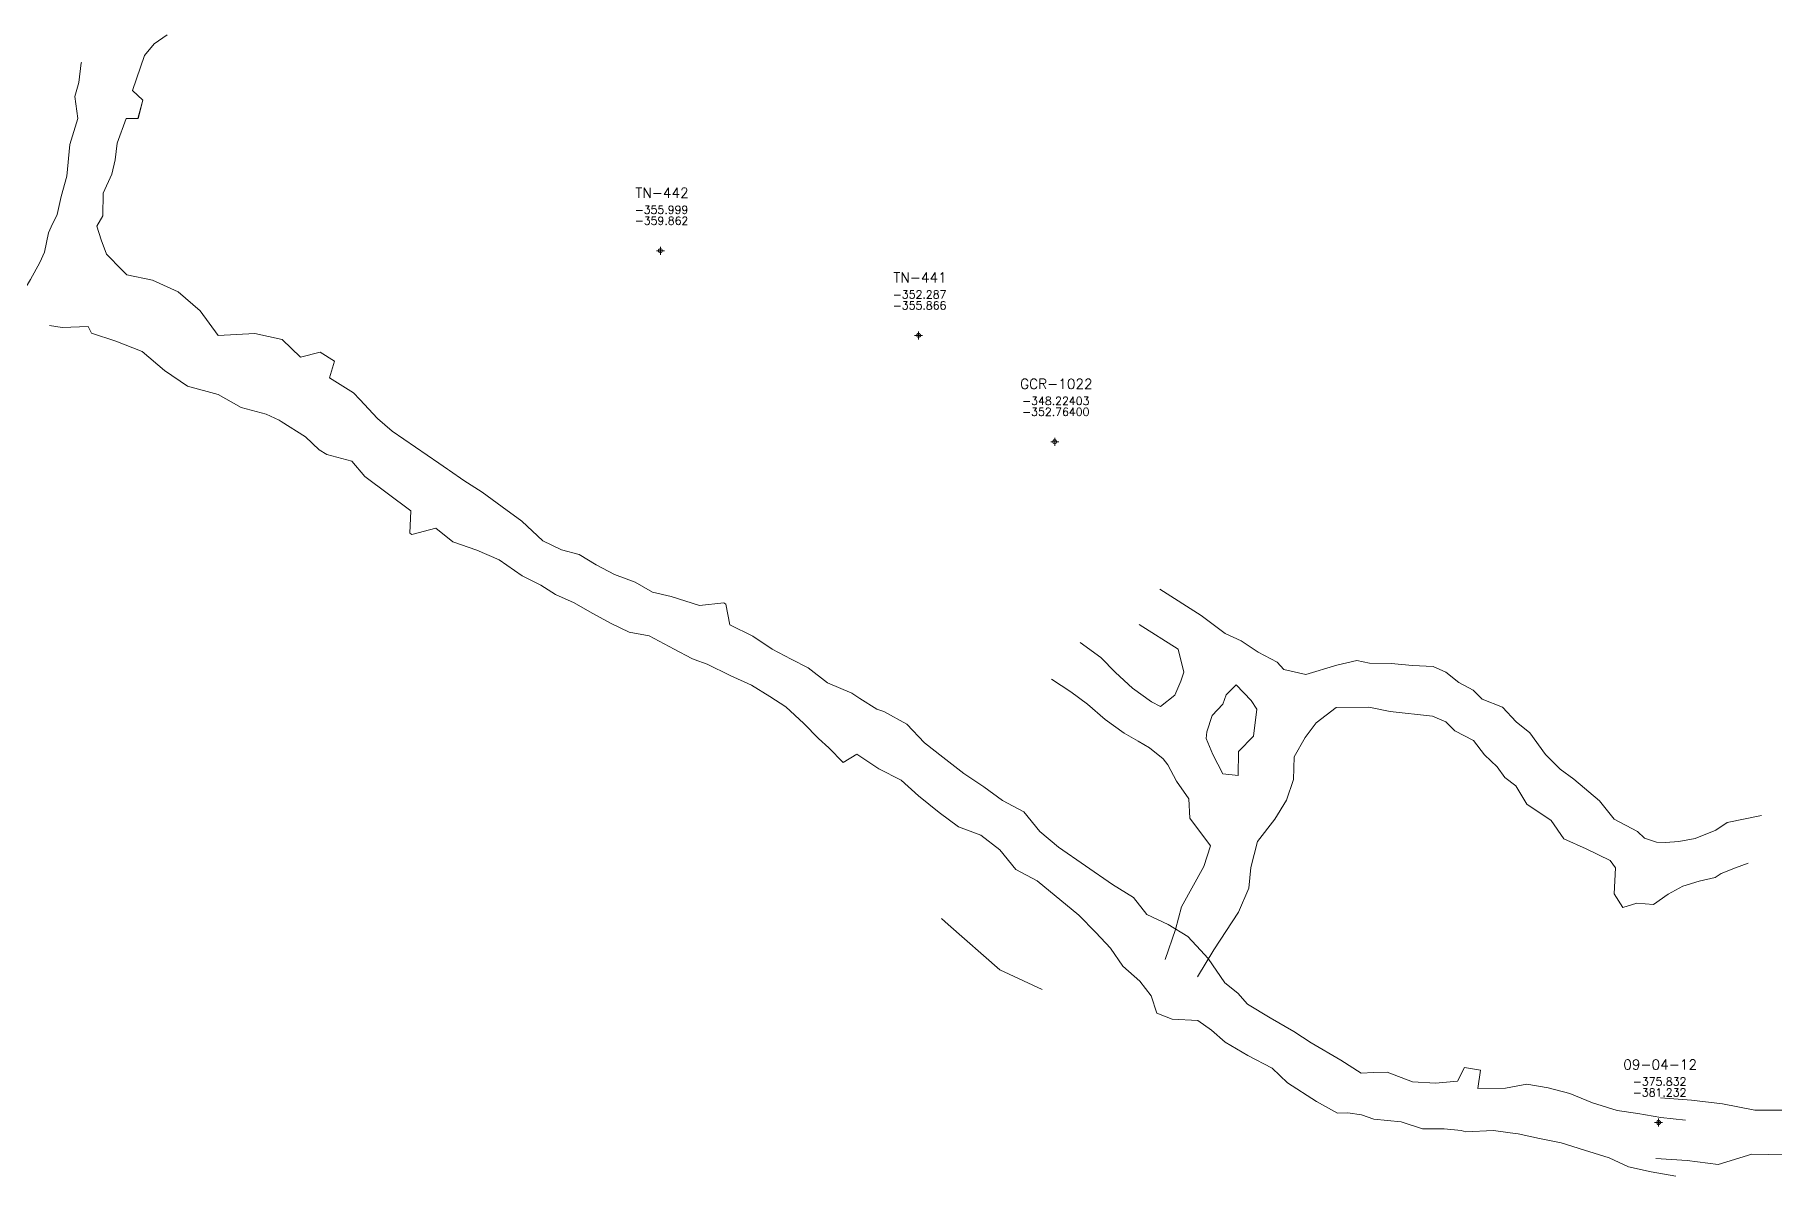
# Model space of a CAD drawing. Extents: x 0 to 99091, y -1812 to 13278.
# Drawn here: x 10781.9 to 10999.3, y 9741 to 9885.3 of the extents above; entities that cross this region are included whole.
import ezdxf
from ezdxf.enums import TextEntityAlignment as Align

# ---------------------------------------------------------------- set-up
doc = ezdxf.new("R2010")
doc.units = 0
doc.header["$MEASUREMENT"] = 0
doc.header["$PDMODE"] = 34
doc.header["$PDSIZE"] = 0.5
for name, color, linetype in [('F-440-7632-E-SCR', 1, 'Continuous'), ('F-450-7463-W-SCR', 4, 'Continuous'), ('F-450-7463-W-SCR-FIC', 4, 'Continuous'), ('F-450-7785-E-SCR', 1, 'Continuous'), ('F-450-7820-W-FI2', 7, 'Continuous'), ('MARGEN', 7, 'Continuous')]:
    doc.layers.add(name, color=color, linetype=linetype)
doc.styles.add('ROMAND', font='ROMAND.SHX')
doc.styles.add('ROMANS', font='ROMANS.SHX', dxfattribs={"width": 2.5})

# ---------------------------------------------------------------- blocks, each defined once
blk = doc.blocks.new('F2')
at = {"lineweight": 0}
blk.add_point((0, 0), dxfattribs=at)
at = {"lineweight": 0, "style": 'ROMAND'}
for tag, height, p in [('NOMBRE', 1.25, (0.2, 6.62)), ('CIELO', 1, (0.14, 4.62)), ('PISO', 1, (0.14, 3.25))]:
    blk.add_attdef(tag, text='', height=height, dxfattribs=at).set_placement(p, align=Align.CENTER)
at = {"lineweight": 0, "style": 'ROMANS', "flags": 1}
for tag, p in [('MINA', (-0.07, -3.26)), ('LOCALIZACION', (-0.07, -4.93)), ('ESTRUCTURA', (-0.07, -6.62)), ('NIVEL', (-0.07, -8.29)), ('FECHA', (-0.07, -11.79)), ('OBRA', (-0.07, -10.12)), ('ATRAS', (-0.07, -13.48)), ('TOPOGRAFO', (2.67, -15.3))]:
    blk.add_attdef(tag, text='', height=1.25, dxfattribs=at).set_placement(p, align=Align.CENTER)

msp = doc.modelspace()

# ---------------------------------------------------------------- linework, layer by layer
at = {"layer": 'F-440-7632-E-SCR', "color": 1, "linetype": 'Continuous', "lineweight": 0, "flags": 128}
for points, elevation in [([(10927.68187, 9812.7016), (10922.50394, 9816.00151)], -380.28196), ([(10927.68187, 9812.7016), (10922.50399, 9816.00151)], -384.48196), ([(10924.82665, 9808.47575), (10919.95043, 9811.57629)], -384.48196), ([(10924.82665, 9808.47575), (10919.95052, 9811.57622)], -380.28196), ([(10915.15497, 9807.45434), (10912.55543, 9809.31723)], -379.60734), ([(10915.15497, 9807.45434), (10912.55552, 9809.31707)], -383.90734), ([(10997.727, 9787.72304), (10993.43678, 9786.81435), (10992.02055, 9785.85584), (10989.43467, 9784.84419), (10987.38465, 9784.47329), (10985.71028, 9784.32022), (10984.60491, 9784.37542), (10983.08504, 9784.8722), (10982.24054, 9785.71183), (10979.29396, 9787.24613), (10977.45616, 9789.52239), (10974.25854, 9792.26214), (10972.53848, 9793.48558), (10970.73394, 9795.34176), (10968.76978, 9798.04029), (10967.04661, 9799.40477), (10965.33613, 9801.24475), (10962.80225, 9802.24189), (10961.67001, 9803.35061), (10959.9118, 9804.33898), (10958.27469, 9805.61908), (10956.6784, 9806.31877), (10954.09529, 9806.45867), (10951.41432, 9806.70008), (10948.73026, 9806.74153), (10947.14434, 9807.06605), (10944.64984, 9806.50449), (10940.75931, 9805.34826), (10938.01226, 9805.96319), (10938.01226, 9805.96319)], -388.48004), ([(10911.40255, 9803.16373), (10908.963, 9804.7427)], -379.60734), ([(10911.40255, 9803.16373), (10908.963, 9804.7427)], -383.90734), ([(10996.05764, 9781.75262), (10994.45749, 9781.14932), (10992.67991, 9780.45414), (10991.9311, 9779.94339), (10989.92648, 9779.48338), (10987.87836, 9778.88899), (10986.05719, 9777.84907), (10984.23792, 9776.58566), (10982.13872, 9776.75084), (10980.37598, 9776.18959), (10979.29728, 9777.91095), (10979.48025, 9781.16989), (10978.81621, 9782.06847), (10975.80115, 9783.52991), (10973.00454, 9784.78603), (10971.44936, 9787.07114), (10968.40119, 9789.14015), (10967.01038, 9791.43086), (10965.6475, 9792.45231), (10964.70145, 9793.76728), (10963.11619, 9795.2766), (10961.7437, 9797.08007), (10959.40578, 9798.30438), (10958.27354, 9799.41311), (10956.58268, 9800.11951), (10951.32169, 9800.7008), (10948.64535, 9801.24218), (10944.56802, 9801.20513), (10942.0494, 9799.30492), (10940.66882, 9797.46319), (10939.31717, 9795.03443), (10939.21366, 9792.1915), (10938.35246, 9789.62383), (10936.91174, 9787.24052), (10934.72192, 9784.47294), (10933.87894, 9781.20501), (10933.63449, 9778.63087), (10932.35076, 9775.59904), (10929.2828, 9770.9306), (10927.22992, 9767.52179)], -388.30044), ([(10934.65319, 9800.99161), (10934.24001, 9797.62527), (10932.35504, 9795.69141), (10932.2955, 9792.71466)], -388.48004), ([(10909.84405, 9783.76432), (10916.60408, 9779.09519)], -380.65894), ([(10909.84405, 9783.76432), (10916.60408, 9779.09519)], -375.65894), ([(10928.85441, 9783.8965), (10928.02223, 9781.31153), (10925.21722, 9776.29528), (10924.49091, 9773.46092), (10923.17504, 9769.69387)], -388.48004), ([(10912.4146, 9775.23019), (10907.1791, 9779.53371)], -381.54719), ([(10912.4146, 9775.23019), (10907.1791, 9779.53371)], -377.24719)]:
    msp.add_lwpolyline(points, dxfattribs=dict(at, elevation=elevation))
at = {"layer": 'F-440-7632-E-SCR', "color": 1, "linetype": 'Continuous', "lineweight": 0}
for points in [[(10927.68187, 9812.7016, -380.28196), (10930.6763, 9810.43702, -380.90251), (10932.69868, 9809.55333, -381.06178), (10934.82411, 9808.11728, -380.28636), (10937.19924, 9806.87456, -379.72728), (10938.01226, 9805.96319, -380.02324)], [(10927.68187, 9812.7016, -384.48196), (10930.6763, 9810.43702, -385.00251), (10932.69868, 9809.55333, -385.06178), (10934.82411, 9808.11728, -384.98636), (10937.19924, 9806.87456, -385.12728), (10938.01226, 9805.96319, -384.92324)], [(10915.15497, 9807.45434, -379.60734), (10916.98042, 9805.59218, -379.59723), (10919.09751, 9803.6078, -379.28596), (10921.47793, 9801.92451, -379.27468), (10922.60992, 9801.31305, -379.30544)], [(10915.15497, 9807.45434, -383.90734), (10916.98042, 9805.59218, -383.89723), (10919.09751, 9803.6078, -383.68596), (10921.47793, 9801.92451, -383.77468), (10922.60992, 9801.31305, -383.70544)], [(10924.82665, 9808.47575, -384.48196), (10925.52295, 9805.64037, -383.58569)], [(10924.82665, 9808.47575, -380.28196), (10925.52295, 9805.64037, -378.78569)], [(10925.52295, 9805.64037, -378.78569), (10925.12802, 9804.49153, -379.02102), (10924.40013, 9802.7281, -379.11862), (10922.60992, 9801.31305, -379.30544)], [(10925.52295, 9805.64037, -383.58569), (10925.12802, 9804.49153, -383.72102), (10924.40013, 9802.7281, -383.61862), (10922.60992, 9801.31305, -383.70544)], [(10911.40255, 9803.16373, -379.60734), (10913.49133, 9801.60266, -379.59723), (10915.67425, 9799.69355, -379.28596), (10918.05468, 9798.01026, -379.27468), (10919.82347, 9796.99473, -379.35691), (10921.22534, 9796.16725, -379.46069), (10922.94719, 9794.79424, -379.35213)], [(10911.40255, 9803.16373, -383.90734), (10913.49133, 9801.60266, -383.89723), (10915.67425, 9799.69355, -383.68596), (10918.05468, 9798.01026, -383.77468), (10919.82347, 9796.99473, -383.76691), (10921.22534, 9796.16725, -383.86069), (10922.94719, 9794.79424, -383.65213)], [(10930.7985, 9802.7823, -378.78569), (10930.40356, 9801.63345, -379.02102), (10929.06019, 9800.20346, -379.11862), (10928.41302, 9798.16917, -379.30544), (10928.29627, 9797.32388, -379.16232)], [(10930.7985, 9802.7823, -383.58569), (10930.40356, 9801.63345, -383.72102), (10929.06019, 9800.20346, -383.61862), (10928.41302, 9798.16917, -383.70544), (10928.29627, 9797.32388, -383.78232)], [(10930.7985, 9802.7823, -383.58569), (10932.08087, 9804.05715, -384.98636), (10933.95214, 9802.0687, -385.12728), (10934.65319, 9800.99161, -384.92324)], [(10930.7985, 9802.7823, -378.78569), (10932.08087, 9804.05715, -380.28636), (10933.95214, 9802.0687, -379.72728), (10934.65319, 9800.99161, -380.02324)], [(10928.29627, 9797.32388, -379.16232), (10929.13853, 9795.30978, -378.66904), (10930.40929, 9792.89711, -378.8499), (10932.2955, 9792.71466, -388.48004)], [(10928.29627, 9797.32388, -383.78232), (10929.13853, 9795.30978, -383.56904), (10930.40929, 9792.89711, -383.6499), (10932.29545, 9792.71465, -383.56164), (10932.2955, 9792.71461, -383.56163)], [(10922.94719, 9794.79424, -383.65213), (10923.50482, 9794.03269, -383.57054), (10924.62019, 9792.00152, -383.56904), (10926.133, 9789.76608, -383.6499), (10926.26447, 9787.38597, -383.56164), (10928.85441, 9783.8965, -388.48004)], [(10922.94719, 9794.79424, -379.35213), (10923.50482, 9794.03269, -379.37054), (10924.62019, 9792.00152, -378.66904), (10926.133, 9789.76608, -378.8499), (10926.26447, 9787.38597, -378.76164), (10928.85435, 9783.89631, -378.70431)], [(10916.60408, 9779.09519, -377.24719), (10919.22599, 9777.43297, -376.89587), (10920.90951, 9775.31315, -377.14967), (10923.54853, 9774.07483, -376.60348), (10926.03484, 9772.55959, -376.55558), (10927.59418, 9770.86934, -376.61623), (10928.54333, 9769.84049, -375.99228)], [(10916.60408, 9779.09519, -381.54719), (10919.22599, 9777.43297, -381.59587), (10920.90951, 9775.31315, -381.64967), (10923.54853, 9774.07483, -381.60348), (10926.03484, 9772.55959, -381.55558), (10927.59418, 9770.86934, -381.51623), (10928.54333, 9769.84049, -381.29228)], [(10912.4146, 9775.23019, -377.24719), (10914.52201, 9773.09333, -376.89587), (10916.35253, 9771.10912, -377.14967), (10917.88905, 9768.85369, -376.60348), (10920.00786, 9766.99942, -376.55558), (10921.42019, 9765.17356, -376.61623), (10922.1607, 9763.00285, -375.99228)], [(10912.4146, 9775.23019, -381.54719), (10914.52201, 9773.09333, -381.59587), (10916.35253, 9771.10912, -381.64967), (10917.88905, 9768.85369, -381.60348), (10920.00786, 9766.99942, -381.55558), (10921.42019, 9765.17356, -381.51623), (10922.1607, 9763.00285, -381.49228)], [(10933.47674, 9764.09844, -375.82011), (10933.47674, 9764.09844, -375.82011), (10932.2817, 9765.49263, -375.76507), (10930.62961, 9766.79227, -375.60435), (10928.54333, 9769.84049, -375.99228), (10928.54333, 9769.84049, -375.99228)], [(10933.47674, 9764.09844, -381.22011), (10933.47674, 9764.09844, -381.22011), (10932.2817, 9765.49263, -381.36507), (10930.62961, 9766.79227, -381.30435), (10928.54333, 9769.84049, -381.29228), (10928.54333, 9769.84049, -381.29228)], [(10949.24207, 9755.58636, -377.1114), (10949.24207, 9755.58636, -377.1114), (10947.67834, 9755.50109, -377.61978), (10945.14419, 9757.10985, -376.61984), (10941.43917, 9759.29223, -376.81993), (10939.24968, 9760.69798, -377.41998), (10936.32012, 9762.42358, -376.62004), (10933.47674, 9764.09844, -375.82011)], [(10949.24207, 9755.58636, -381.4114), (10949.24207, 9755.58636, -381.4114), (10947.67834, 9755.50109, -381.71978), (10945.14419, 9757.10985, -381.61984), (10941.43917, 9759.29223, -381.61993), (10939.24968, 9760.69798, -381.21998), (10936.32012, 9762.42358, -381.32004), (10933.47674, 9764.09844, -381.22011)], [(10930.68531, 9759.35946, -375.82011), (10930.68531, 9759.35946, -375.82011), (10928.97461, 9760.85009, -375.76507), (10927.2645, 9762.06828, -375.60435), (10924.07947, 9762.24991, -375.85486), (10922.1607, 9763.00285, -375.99228)], [(10930.68531, 9759.35946, -381.22011), (10930.68531, 9759.35946, -381.22011), (10928.97461, 9760.85009, -381.36507), (10927.2645, 9762.06828, -381.30435), (10924.07947, 9762.24991, -381.55486), (10922.1607, 9763.00285, -381.49228)], [(10947.7425, 9750.29473, -377.1114), (10946.03773, 9750.54847, -377.31976), (10944.73466, 9750.50362, -377.61978), (10942.099, 9751.94005, -376.61984), (10938.49549, 9754.29476, -376.81993), (10936.55976, 9756.13132, -377.41998), (10933.5287, 9757.6846, -376.62004), (10930.68531, 9759.35946, -375.82011)], [(10947.7425, 9750.29473, -381.4114), (10946.03773, 9750.54847, -381.71976), (10944.73466, 9750.50362, -381.71978), (10942.099, 9751.94005, -381.61984), (10938.49549, 9754.29476, -381.61993), (10936.55976, 9756.13132, -381.21998), (10933.5287, 9757.6846, -381.32004), (10930.68531, 9759.35946, -381.22011)], [(10968.39835, 9754.11589, -376.68628), (10968.39835, 9754.11589, -376.68628), (10968.39835, 9754.11589, -376.68628), (10965.71906, 9753.6194, -376.61132), (10962.27357, 9753.55643, -377.09061), (10962.61222, 9755.85103, -377.07963), (10960.59195, 9756.1913, -377.06866), (10959.73213, 9754.48451, -376.89184), (10956.95966, 9754.23081, -377.39673), (10954.10395, 9754.41645, -377.2943), (10950.91675, 9755.63147, -377.26993), (10949.24207, 9755.58636, -377.1114)], [(10968.39835, 9754.11589, -381.68628), (10968.39835, 9754.11589, -381.68628), (10968.39835, 9754.11589, -381.68628), (10965.71906, 9753.6194, -382.51132), (10962.27357, 9753.55643, -382.09061), (10962.61222, 9755.85103, -382.07963), (10960.59195, 9756.19128, -382.06866), (10959.73213, 9754.48451, -381.99184), (10956.95966, 9754.23081, -381.89673), (10954.10395, 9754.41645, -381.6943), (10950.91675, 9755.63147, -381.66993), (10949.24207, 9755.58636, -381.4114)], [(10988.22168, 9749.62985, -376.1542), (10985.13364, 9749.96749, -375.8591), (10982.2771, 9750.46763, -376.56368), (10979.69881, 9750.81754, -375.66779), (10976.61575, 9751.76343, -376.37285), (10973.78143, 9752.97033, -376.67759), (10971.05788, 9753.65024, -376.78202), (10968.39835, 9754.11589, -376.68628), (10968.39835, 9754.11589, -376.68628), (10968.39835, 9754.11589, -376.68628)], [(10988.22168, 9749.62985, -381.5542), (10985.13364, 9749.96749, -381.4591), (10982.2771, 9750.46763, -381.46368), (10979.69881, 9750.81754, -381.46779), (10976.61575, 9751.76343, -381.37285), (10973.78143, 9752.97033, -381.47759), (10971.05788, 9753.65024, -381.38202), (10968.39835, 9754.11589, -381.68628), (10968.39835, 9754.11589, -381.68628), (10968.39835, 9754.11589, -381.68628)], [(10967.31182, 9747.91029, -376.68628), (10967.31182, 9747.91029, -376.68628), (10966.32038, 9748.04423, -376.18814), (10964.21949, 9748.32778, -376.61132), (10960.74673, 9748.16859, -377.09061), (10960.45829, 9748.25033, -377.07963), (10960.16985, 9748.33207, -377.06866), (10958.0417, 9748.51941, -376.89184), (10955.35103, 9748.55434, -377.39673), (10952.68618, 9749.41346, -377.2943), (10949.25359, 9749.76258, -377.26993), (10947.7425, 9750.29473, -377.1114)], [(10967.31182, 9747.91029, -381.68628), (10967.31182, 9747.91029, -381.68628), (10966.32038, 9748.04423, -382.48814), (10964.21949, 9748.32778, -382.51132), (10960.74673, 9748.16859, -382.09061), (10960.45829, 9748.25033, -382.07963), (10960.16985, 9748.33207, -382.06866), (10958.0417, 9748.51941, -381.99184), (10955.35103, 9748.55434, -381.89673), (10952.68618, 9749.41346, -381.6943), (10949.25359, 9749.76258, -381.66993), (10947.7425, 9750.29473, -381.4114)], [(10986.99718, 9742.63624, -376.1542), (10983.94363, 9743.17088, -375.8591), (10981.10434, 9743.76953, -376.56368), (10978.66403, 9744.90744, -375.66779), (10975.58097, 9745.85333, -376.37285), (10972.69491, 9746.76473, -376.67759), (10969.95411, 9747.34613, -376.78202), (10967.31182, 9747.91029, -376.68628), (10967.31182, 9747.91029, -376.68628), (10967.31182, 9747.91029, -376.68628)], [(10986.99718, 9742.63624, -381.5542), (10983.94363, 9743.17088, -381.4591), (10981.10434, 9743.76953, -381.46368), (10978.66403, 9744.90744, -381.46779), (10975.58097, 9745.85333, -381.37285), (10972.69491, 9746.76473, -381.47759), (10969.95411, 9747.34613, -381.38202), (10967.31182, 9747.91029, -381.68628), (10967.31182, 9747.91029, -381.68628), (10967.31182, 9747.91029, -381.68628)]]:
    msp.add_polyline3d(points, dxfattribs=at)
at = {"layer": 'F-450-7463-W-SCR', "linetype": 'Continuous', "lineweight": 0}
for points in [[(10985.07599, 9752.41651, -375.83201), (10988.9659, 9752.13628, -376.1381), (10992.84145, 9751.65657, -376.24419), (10996.89492, 9750.86326, -376.45059), (11001.00587, 9750.86788, -376.55699), (11004.89031, 9753.29504, -376.16277), (11008.2887, 9753.15048, -376.36807), (11012.59828, 9751.73716, -376.67494), (11016.38846, 9751.46412, -376.88088), (11021.39708, 9751.40407, -376.88868), (11026.07774, 9750.96661, -377.09602), (11031.44941, 9750.37912, -377.30445), (11035.71673, 9749.77092, -376.91116), (11038.90845, 9749.54099, -376.91616), (11042.41292, 9748.08542, -377.22178), (11046.36665, 9747.29929, -377.72802), (11049.56556, 9747.1691, -377.33302), (11052.92802, 9746.52583, -376.53832), (11055.90675, 9747.51435, -376.94285)], [(10985.07599, 9752.41651, -381.23201), (10988.9659, 9752.13628, -381.4381), (10992.84145, 9751.65657, -381.44419), (10996.89492, 9750.86326, -381.25059), (11001.00587, 9750.86788, -381.45699), (11004.89031, 9753.29504, -381.16277), (11008.2887, 9753.15048, -381.06807), (11012.59828, 9751.73716, -381.17494), (11016.38846, 9751.46412, -381.28088), (11021.39708, 9751.40407, -381.28868), (11026.07774, 9750.96661, -381.49602), (11031.44941, 9750.37912, -381.50445), (11035.71673, 9749.77092, -381.81116), (11038.90845, 9749.54099, -381.61616), (11042.41292, 9748.08542, -381.72178), (11046.36665, 9747.29929, -381.92802), (11049.56556, 9747.1691, -381.83302), (11052.92802, 9746.52583, -381.63832), (11055.90675, 9747.51435, -381.54285)], [(10984.5299, 9744.83616, -375.83201), (10988.41981, 9744.55592, -376.1381), (10992.29536, 9744.07621, -376.24419), (10996.49972, 9745.37747, -376.45059), (11000.60349, 9745.28235, -376.55699), (11004.32266, 9745.41546, -376.16277), (11007.68513, 9744.77219, -376.36807), (11012.17434, 9745.85241, -376.67494), (11015.93577, 9745.1804, -376.88088), (11020.90129, 9744.52191, -376.88868), (11025.63943, 9744.88238, -377.09602), (11031.05421, 9744.89334, -377.30445), (11035.29998, 9743.98591, -376.91116), (11038.40548, 9742.55908, -376.91616), (11041.95305, 9741.70196, -377.22178), (11045.91397, 9741.01558, -377.72802), (11049.12006, 9740.98513, -377.33302), (11052.53283, 9741.04005, -376.53832), (11055.4397, 9741.03115, -376.94285)], [(10984.5299, 9744.83616, -381.23201), (10988.41981, 9744.55592, -381.4381), (10992.29536, 9744.07621, -381.44419), (10996.49972, 9745.37747, -381.25059), (11000.60349, 9745.28235, -381.45699), (11004.32266, 9745.41546, -381.16277), (11007.68513, 9744.77219, -381.06807), (11012.17434, 9745.85241, -381.17494), (11015.93577, 9745.1804, -381.28088), (11020.90129, 9744.52191, -381.28868), (11025.63943, 9744.88238, -381.49602), (11031.05421, 9744.89334, -381.50445), (11035.29998, 9743.98591, -381.81116), (11038.40548, 9742.55908, -381.61616), (11041.95305, 9741.70196, -381.72178), (11045.91397, 9741.01558, -381.92802), (11049.12006, 9740.98513, -381.83302), (11052.53283, 9741.04005, -381.63832), (11055.4397, 9741.03115, -381.54285)]]:
    msp.add_polyline3d(points, dxfattribs=at)
at = {"layer": 'F-450-7785-E-SCR', "color": 1, "linetype": 'Continuous', "lineweight": 0, "flags": 128}
for points, elevation in [([(10794.13328, 9878.3331), (10795.60604, 9882.72487), (10795.60604, 9882.72487), (10796.81287, 9884.186), (10798.44207, 9885.29957), (10798.44207, 9885.29957)], -379.26484), ([(10794.13328, 9878.3331), (10795.60604, 9882.72499), (10796.81271, 9884.18583), (10798.44185, 9885.29953)], -375.66484)]:
    msp.add_lwpolyline(points, dxfattribs=dict(at, elevation=elevation))
at = {"layer": 'F-450-7785-E-SCR', "color": 1, "linetype": 'Continuous', "lineweight": 0}
for points in [[(10783.12494, 9858.11185, -373.93043), (10783.64288, 9860.55526, -377.58183), (10783.94931, 9861.29317, -377.44188), (10784.69282, 9862.82287, -377.05696), (10785.20438, 9865.09776, -376.84208), (10785.9232, 9867.61101, -376.31221), (10786.27048, 9871.57628, -376.02241), (10787.29573, 9874.82744, -375.25258), (10786.92206, 9877.57807, -375.1327), (10787.3119, 9879.03835, -374.95778), (10787.42681, 9879.31506, -374.94279), (10787.69961, 9881.79724, -375.22292), (10787.73791, 9881.88948, -375.21792)], [(10783.12494, 9858.11185, -379.03043), (10783.64288, 9860.55526, -380.38183), (10783.94931, 9861.29317, -380.84188), (10784.69282, 9862.82287, -381.25696), (10785.20438, 9865.09776, -381.14208), (10785.9232, 9867.61101, -380.81221), (10786.27048, 9871.57628, -380.32241), (10787.29573, 9874.82744, -379.95258), (10786.92206, 9877.57807, -379.9327), (10787.3119, 9879.03835, -379.85778), (10787.42681, 9879.31506, -379.84279), (10787.69961, 9881.79724, -379.62292), (10787.73791, 9881.88948, -379.61792)], [(10790.20498, 9859.66199, -374.01227), (10790.20498, 9859.66199, -374.01227), (10789.68313, 9861.36494, -374.41157), (10790.39656, 9862.68658, -374.57688), (10790.47488, 9865.50634, -374.49009), (10791.55382, 9867.8692, -374.8033), (10791.93692, 9869.67117, -374.78167), (10792.22109, 9871.73797, -375.16876), (10793.33123, 9874.81424, -375.08632), (10794.82247, 9874.83332, -375.4734), (10795.39607, 9877.12449, -375.48647), (10794.13328, 9878.3331, -375.66484)], [(10790.20498, 9859.66199, -379.21227), (10790.20498, 9859.66199, -379.21227), (10789.68313, 9861.36494, -379.41157), (10790.39656, 9862.68658, -379.37688), (10790.47488, 9865.50634, -379.39009), (10791.55382, 9867.8692, -379.3033), (10791.93692, 9869.67117, -379.28167), (10792.22109, 9871.73797, -379.06876), (10793.35032, 9874.81424, -379.38632), (10794.80338, 9874.83332, -379.2734), (10795.41516, 9877.12449, -379.28647), (10794.13328, 9878.3331, -379.26484)], [(10832.40816, 9831.7451, -375.07121), (10826.57202, 9835.74265, -374.97845), (10824.72371, 9837.32455, -374.9417), (10822.53429, 9839.69608, -374.79422), (10821.7474, 9840.52102, -374.47738), (10818.73331, 9842.40691, -373.94215), (10819.34966, 9844.48458, -374.48702), (10817.57513, 9845.60661, -374.48243), (10815.10432, 9844.99478, -374.85486), (10812.81161, 9847.19505, -375.10738), (10809.41801, 9847.95725, -375.55685), (10804.82161, 9847.69319, -375.29865), (10802.59958, 9850.78507, -374.74505), (10799.82711, 9853.15791, -374.68992), (10796.6238, 9854.6228, -374.33632), (10793.40145, 9855.28172, -374.28884), (10792.81977, 9855.8661, -374.47659), (10790.86954, 9857.85981, -374.03524), (10790.20498, 9859.66199, -374.01227)], [(10832.40816, 9831.7451, -379.57121), (10826.57202, 9835.74265, -379.67845), (10824.72371, 9837.32455, -379.6417), (10822.53429, 9839.69608, -379.69422), (10821.7474, 9840.52102, -379.67738), (10818.73304, 9842.40633, -379.74215), (10819.34977, 9844.48454, -379.68702), (10817.57513, 9845.60661, -379.68243), (10815.10432, 9844.99478, -379.85486), (10812.81161, 9847.19505, -379.90738), (10809.41801, 9847.95725, -379.85685), (10804.82161, 9847.69319, -379.59865), (10802.59958, 9850.78507, -379.54505), (10799.82711, 9853.15791, -379.38992), (10796.6238, 9854.6228, -379.33632), (10793.40145, 9855.28172, -379.28884), (10792.81977, 9855.8661, -379.27659), (10790.86954, 9857.85981, -379.23524), (10790.20498, 9859.66199, -379.21227)], [(10779.15715, 9849.9943, -372.98479), (10779.50719, 9851.46652, -373.3924), (10780.53884, 9853.32005, -373.90305), (10781.39155, 9854.70671, -374.01116), (10782.53055, 9856.84037, -373.52333), (10783.12494, 9858.11185, -373.93043)], [(10779.15715, 9849.9943, -378.58479), (10779.50719, 9851.46652, -378.5924), (10780.53884, 9853.32005, -379.20305), (10781.39155, 9854.70671, -379.21116), (10782.53055, 9856.84037, -379.12333), (10783.12494, 9858.11185, -379.03043)], [(10828.91936, 9825.79209, -375.07121), (10823.16335, 9830.09102, -374.97845), (10821.52162, 9832.01544, -374.9417), (10818.40256, 9832.84562, -374.79422), (10817.46073, 9833.41366, -374.47738), (10815.74969, 9835.02955, -373.94215), (10812.71899, 9836.97424, -374.48702), (10812.46213, 9837.12916, -374.48243), (10810.81766, 9837.88742, -374.85486), (10807.6986, 9838.7176, -375.10738), (10804.82147, 9840.33611, -375.55685), (10800.99976, 9841.35651, -375.29865), (10798.10633, 9843.33519, -374.74505), (10795.33386, 9845.70803, -374.68992), (10792.02726, 9847.00166, -374.33632), (10789.01149, 9848.0031, -374.28884), (10788.58475, 9848.84438, -374.47659), (10785.34336, 9848.69732, -374.03524), (10783.74917, 9848.95814, -374.01227)], [(10828.91936, 9825.79209, -379.57121), (10823.16335, 9830.09102, -379.67845), (10821.52162, 9832.01544, -379.6417), (10818.40256, 9832.84562, -379.69422), (10817.46073, 9833.41366, -379.67738), (10815.74969, 9835.02955, -379.74215), (10812.71899, 9836.97424, -379.68702), (10812.46213, 9837.12916, -379.68243), (10810.81766, 9837.88742, -379.85486), (10807.6986, 9838.7176, -379.90738), (10804.82147, 9840.33611, -379.85685), (10800.99976, 9841.35651, -379.59865), (10798.10633, 9843.33519, -379.54505), (10795.33386, 9845.70803, -379.38992), (10792.02726, 9847.00166, -379.33632), (10789.01149, 9848.0031, -379.28884), (10788.58475, 9848.84438, -379.27659), (10785.34336, 9848.69732, -379.23524), (10783.74917, 9848.95814, -379.21227)], [(10861.45529, 9815.06945, -374.41621), (10859.12386, 9815.62458, -374.47136), (10856.96697, 9816.88863, -374.77135), (10854.38473, 9817.82244, -374.97134), (10852.091, 9819.05078, -375.27132), (10849.93411, 9820.31484, -375.37131), (10847.73268, 9820.90955, -375.0713), (10845.38839, 9822.05162, -374.97129), (10842.77325, 9824.5115, -374.27127), (10840.33667, 9826.2872, -374.07126), (10837.81382, 9828.11345, -375.07124), (10835.53494, 9829.56491, -375.07123), (10833.73801, 9830.84983, -375.17122), (10833.47918, 9831.00152, -375.17122), (10832.40816, 9831.7451, -375.07121)], [(10861.45529, 9815.06945, -379.61621), (10859.12386, 9815.62458, -379.27136), (10856.96697, 9816.88863, -379.27135), (10854.38473, 9817.82244, -379.37134), (10852.091, 9819.05078, -379.37132), (10849.93411, 9820.31484, -379.37131), (10847.73268, 9820.90955, -379.5713), (10845.38839, 9822.05162, -379.57129), (10842.77325, 9824.5115, -379.67127), (10840.33667, 9826.2872, -379.57126), (10837.81382, 9828.11345, -379.57124), (10835.53494, 9829.56491, -379.67123), (10833.73801, 9830.84983, -379.57122), (10833.47918, 9831.00152, -379.57122), (10832.40816, 9831.7451, -379.57121)], [(10858.71692, 9810.18358, -374.27137), (10856.19125, 9810.6206, -374.47136), (10853.93324, 9811.7121, -374.77135), (10851.55324, 9812.99101, -374.97134), (10849.31008, 9814.30563, -375.27132), (10847.0015, 9815.31086, -375.37131), (10845.154, 9816.5095, -375.0713), (10842.80972, 9817.65157, -374.97129), (10839.94176, 9819.68008, -374.27127), (10837.15125, 9820.85184, -374.07126), (10834.17334, 9821.90162, -375.07124), (10832.04615, 9823.6119, -375.07123), (10829.03572, 9822.82621, -375.17122), (10828.77689, 9822.9779, -375.17122), (10828.91936, 9825.79209, -375.07121)], [(10858.71692, 9810.18358, -378.97137), (10856.19125, 9810.6206, -379.27136), (10853.93324, 9811.7121, -379.27135), (10851.55324, 9812.99101, -379.37134), (10849.31008, 9814.30563, -379.37132), (10847.0015, 9815.31086, -379.37131), (10845.154, 9816.5095, -379.5713), (10842.80972, 9817.65157, -379.57129), (10839.94176, 9819.68008, -379.67127), (10837.15125, 9820.85184, -379.57126), (10834.17334, 9821.90162, -379.57124), (10832.04615, 9823.6119, -379.67123), (10829.03572, 9822.82621, -379.57122), (10828.77689, 9822.9779, -379.57122), (10828.91936, 9825.79209, -379.57121)], [(10885.03546, 9802.34643, -379.91202), (10884.03869, 9803.00787, -379.92927), (10880.97958, 9804.30531, -380.13735), (10878.57919, 9806.14682, -380.05379), (10876.44954, 9807.25592, -380.08694), (10874.0599, 9808.5145, -380.11173), (10871.64649, 9810.1328, -380.03096), (10868.77372, 9811.5538, -379.94182), (10868.2974, 9814.13467, -379.89447), (10868.03742, 9814.28414, -379.88612), (10864.97376, 9813.9693, -379.81648), (10861.45529, 9815.06945, -379.61621)], [(10885.03546, 9802.34643, -375.91202), (10884.03869, 9803.00787, -374.92927), (10880.97958, 9804.30531, -377.53735), (10878.57919, 9806.14682, -374.35379), (10876.44954, 9807.25592, -375.18694), (10874.0599, 9808.5145, -375.81173), (10871.64649, 9810.1328, -374.83096), (10868.77372, 9811.5538, -375.04182), (10868.2974, 9814.13467, -374.79447), (10868.03742, 9814.28414, -374.78612), (10864.97376, 9813.9693, -374.61648), (10861.45529, 9815.06945, -374.41621)], [(10879.86635, 9797.32952, -379.78193), (10878.03878, 9799.19046, -380.13735), (10875.78793, 9801.29205, -380.05379), (10873.75796, 9802.57453, -380.08694), (10871.46802, 9804.00649, -380.11173), (10868.80538, 9805.19133, -380.03096), (10865.93261, 9806.61233, -379.94182), (10864.30988, 9807.19928, -379.89447), (10864.0499, 9807.34875, -379.88612), (10861.83359, 9808.50767, -379.81648), (10858.71692, 9810.18358, -378.97137)], [(10879.86635, 9797.32952, -375.48193), (10878.03878, 9799.19046, -377.53735), (10875.78793, 9801.29205, -374.35379), (10873.75796, 9802.57453, -375.18694), (10871.46802, 9804.00649, -375.81173), (10868.80538, 9805.19133, -374.83096), (10865.93261, 9806.61233, -375.04182), (10864.30988, 9807.19928, -374.79447), (10864.0499, 9807.34875, -374.78612), (10861.83359, 9808.50767, -374.61648), (10858.71692, 9810.18358, -374.27137)], [(10909.84405, 9783.76432, -375.65894), (10907.51927, 9785.70149, -375.90584), (10905.5143, 9788.14633, -375.65274), (10902.86973, 9789.57582, -375.29964), (10900.52296, 9791.29048, -375.34831), (10898.03829, 9792.97381, -374.99521), (10895.40642, 9794.98623, -375.6368), (10893.11295, 9796.7855, -375.58547), (10890.91678, 9799.11441, -376.03061), (10888.01842, 9800.70377, -375.9722), (10887.15043, 9801.01416, -375.75627), (10885.03546, 9802.34643, -375.91202), (10885.03546, 9802.34643, -375.91202)], [(10909.84405, 9783.76432, -380.65894), (10907.51927, 9785.70149, -380.60584), (10905.5143, 9788.14633, -380.25274), (10902.86973, 9789.57582, -380.19964), (10900.52296, 9791.29048, -380.04831), (10898.03829, 9792.97381, -380.29521), (10895.40642, 9794.98623, -380.2368), (10893.11295, 9796.7855, -380.08547), (10890.91678, 9799.11441, -379.83061), (10888.01842, 9800.70377, -379.8722), (10887.15043, 9801.01416, -380.05627), (10885.03546, 9802.34643, -379.91202), (10885.03546, 9802.34643, -379.91202)], [(10907.1791, 9779.53371, -375.65894), (10904.53453, 9780.96321, -375.90584), (10902.52955, 9783.40805, -375.65274), (10900.15148, 9785.2606, -375.29964), (10897.37832, 9786.29836, -375.34831), (10894.94695, 9788.0663, -374.99521), (10892.36838, 9790.16334, -375.6368), (10890.18151, 9792.13183, -375.58547), (10887.39905, 9793.53, -376.03061), (10884.66058, 9795.37321, -375.9722), (10882.93981, 9794.3298, -375.75627), (10881.14463, 9796.16974, -375.91202), (10879.86635, 9797.32952, -375.48193)], [(10907.1791, 9779.53371, -380.65894), (10904.53453, 9780.96321, -380.60584), (10902.52955, 9783.40805, -380.25274), (10900.15148, 9785.2606, -380.19964), (10897.37832, 9786.29836, -380.04831), (10894.94695, 9788.0663, -380.29521), (10892.36838, 9790.16334, -380.2368), (10890.18151, 9792.13183, -380.08547), (10887.39905, 9793.53, -379.83061), (10884.66058, 9795.37321, -379.8722), (10882.93981, 9794.3298, -380.05627), (10881.14463, 9796.16974, -379.91202), (10879.86635, 9797.32952, -379.78193)]]:
    msp.add_polyline3d(points, dxfattribs=at)
at = {"layer": 'MARGEN', "color": 2, "linetype": 'Continuous', "lineweight": 0, "flags": 128}
msp.add_lwpolyline([(10907.82805, 9765.95998), (10902.53712, 9768.39879), (10896.07822, 9774.08976), (10895.23988, 9774.81535)], dxfattribs=at)
msp.add_lwpolyline([(10907.82805, 9765.95998), (10902.53712, 9768.39879), (10896.07822, 9774.08976), (10895.23988, 9774.81535)], dxfattribs=at)

# ---------------------------------------------------------------- block references
at = {"layer": 'F-450-7463-W-SCR-FIC', "color": 5, "linetype": 'Continuous', "lineweight": 0}
msp.add_blockref('F2', (10984.85324, 9749.32452, -375.83201), dxfattribs=at).add_auto_attribs({'NOMBRE': '09-04-12', 'CIELO': '-375.832', 'PISO': '-381.232'})
at = {"layer": 'F-450-7820-W-FI2', "color": 2, "linetype": 'Continuous', "lineweight": 0}
for p, values in [((10860.10982, 9858.30462, -355.99864), {'NOMBRE': 'TN-442', 'CIELO': '-355.999', 'PISO': '-359.862'}), ((10892.3648, 9847.71542, -352.28692), {'NOMBRE': 'TN-441', 'CIELO': '-352.287', 'PISO': '-355.866'}), ((10909.38416, 9834.416, -348.22403), {'NOMBRE': 'GCR-1022', 'CIELO': '-348.22403', 'PISO': '-352.76400'})]:
    msp.add_blockref('F2', p, dxfattribs=at).add_auto_attribs(values)

doc.saveas('drawing.dxf')
